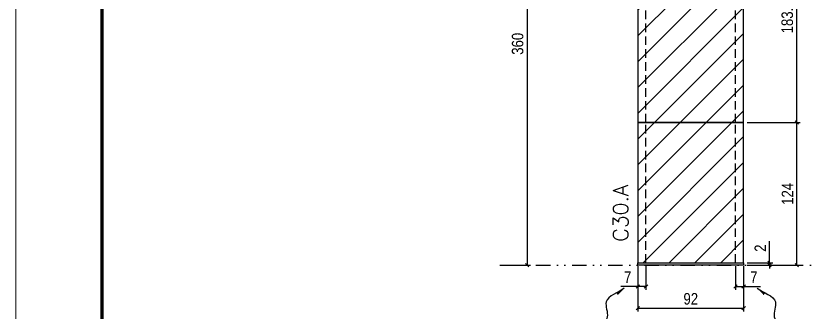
# Model space of a CAD drawing. Extents: x 2949 to 9203, y -16089 to 12527.
# Drawn here: x 4534 to 5225, y 1490 to 1748 of the extents above; entities that cross this region are included whole.
import ezdxf

# ---------------------------------------------------------------- set-up
doc = ezdxf.new("R2010")
doc.units = 0
for name, pattern in [('DASHED', [0.75, 0.5, -0.25]), ('DIVIDE2', [0.625, 0.25, -0.125, 0, -0.125, 0, -0.125]), ('HIDDEN', [0.375, 0.25, -0.125])]:
    doc.linetypes.add(name, pattern=pattern)
for name, color, linetype in [('COTA', 241, 'Continuous'), ('cotas', 4, 'Continuous'), ('Nível', 160, 'Continuous'), ('Painéis', 200, 'Continuous'), ('Sarrafo de Pressão', 42, 'HIDDEN')]:
    doc.layers.add(name, color=color, linetype=linetype)
for name, color, linetype, lineweight in [('Folhas', 255, 'Continuous', 9), ('Hachura', 251, 'Continuous', 9), ('SARRAFO DE PRESSAO', 251, 'DASHED', 9), ('Texto Seção', 7, 'Continuous', 15)]:
    doc.layers.add(name, color=color, linetype=linetype, lineweight=lineweight)
doc.styles.add('COTA TECNICA', font='techl___.ttf', dxfattribs={"height": 10})
doc.styles.add('COTA TECNICA-50', font='techl___.ttf', dxfattribs={"height": 10})
doc.styles.add('REGUA-120', font='ROMANS.shx', dxfattribs={"height": 15})
doc.styles.get("Standard").update_dxf_attribs({"font": 'arial.ttf'})
doc.dimstyles.new('COTA PAINEL-50', dxfattribs={"dimtxt": 10, "dimasz": 3, "dimexe": 3, "dimexo": 3, "dimgap": 3, "dimtad": 1, "dimdec": 1, "dimzin": 12, "dimdsep": 46, "dimtxsty": 'COTA TECNICA-50', "dimblk1": 'OBLIQUE', "dimblk2": 'OBLIQUE', "dimsah": 1, "dimcen": 0.9, "dimclrd": 4, "dimclre": 4, "dimclrt": 240, "dimadec": 1, "dimazin": 3, "dimtfac": 1, "dimtdec": 1, "dimtmove": 0, "dimatfit": 3, "dimfxl": 1, "dimtolj": 1, "dimtzin": 12, "dimarcsym": 0})
doc.dimstyles.new('PAINEL', dxfattribs={"dimtxt": 10, "dimasz": 3, "dimexe": 3, "dimexo": 3, "dimgap": 3, "dimtad": 1, "dimdec": 1, "dimzin": 12, "dimdsep": 46, "dimtxsty": 'COTA TECNICA', "dimblk1": 'OBLIQUE', "dimblk2": 'OBLIQUE', "dimsah": 1, "dimcen": 0.9, "dimclrd": 4, "dimclre": 4, "dimclrt": 240, "dimadec": 1, "dimazin": 3, "dimtfac": 1, "dimtdec": 1, "dimtmove": 0, "dimatfit": 3, "dimfxl": 1, "dimtolj": 1, "dimtzin": 12, "dimarcsym": 0})
doc.dimstyles.get("Standard").update_dxf_attribs({"dimtxt": 0.18, "dimasz": 0.18, "dimexe": 0.18, "dimexo": 0.0625, "dimgap": 0.09, "dimtad": 0, "dimtih": 1, "dimtoh": 1, "dimdec": 4, "dimzin": 0, "dimdsep": 46, "dimtxsty": 'Standard', "dimcen": 0.09, "dimadec": 0, "dimazin": 0, "dimtfac": 1, "dimtdec": 4, "dimtofl": 0, "dimtmove": 0, "dimatfit": 3, "dimfxl": 1, "dimtolj": 1, "dimtzin": 0, "dimarcsym": 0})

# ---------------------------------------------------------------- blocks, each defined once
blk = doc.blocks.new('9999999999')
at = {"layer": 'Folhas'}
blk.add_lwpolyline([(98138.98, 34190.21), (99623.98, 34190.21), (99623.98, 35240.21), (98138.98, 35240.21)], close=True, dxfattribs=at)
at = {"layer": 'Folhas', "color": 30, "const_width": 3}
blk.add_lwpolyline([(98213.98, 34230.21), (99583.98, 34230.21), (99583.98, 35200.21), (98213.98, 35200.21)], close=True, dxfattribs=at)
blk = doc.blocks.new('_Oblique')
at = {"color": 0, "linetype": 'ByBlock', "lineweight": -2}
blk.add_line((-0.5, -0.5), (0.5, 0.5), dxfattribs=at)
blk = doc.blocks.new('*D1343')
at = {"layer": 'cotas', "color": 4, "linetype": 'ByBlock', "lineweight": -2, "transparency": 16777216}
for p, q in [((4958.19, 1890.84), (4981.91, 1890.84)), ((4978.91, 1890.84), (4978.91, 1530.84)), ((4958.19, 1530.84), (4981.91, 1530.84))]:
    blk.add_line(p, q, dxfattribs=at)
at = {"layer": 'Defpoints', "color": 0, "linetype": 'ByBlock', "transparency": 16777216}
for p in [(4955.19, 1890.84), (4955.19, 1530.84), (4978.91, 1530.84)]:
    blk.add_point(p, dxfattribs=at)
at = {"layer": 'cotas', "color": 4, "linetype": 'ByBlock', "lineweight": -2, "transparency": 16777216, "xscale": 3, "yscale": 3, "zscale": 3}
for p, rotation in [((4978.91, 1890.84), 90), ((4978.91, 1530.84), 270)]:
    blk.add_blockref('_Oblique', p, dxfattribs=dict(at, rotation=rotation))
at = {"layer": 'cotas', "color": 240, "linetype": 'ByBlock', "transparency": 16777216, "insert": (4970.69, 1723.37), "char_height": 10, "attachment_point": 5, "rotation": 90, "style": 'COTA TECNICA'}
blk.add_mtext('\\A1;360', dxfattribs=at)
blk = doc.blocks.new('*D1322')
at = {"layer": 'COTA', "color": 4, "lineweight": -2, "transparency": 16777216}
for p, q in [((5075.36, 1529.84), (5075.36, 1490.39)), ((5167.36, 1529.84), (5167.36, 1490.39)), ((5075.36, 1493.39), (5167.36, 1493.39))]:
    blk.add_line(p, q, dxfattribs=at)
at = {"layer": 'Defpoints', "color": 0, "transparency": 16777216}
for p in [(5075.36, 1532.84), (5167.36, 1532.84), (5167.36, 1493.39)]:
    blk.add_point(p, dxfattribs=at)
at = {"layer": 'COTA', "color": 4, "lineweight": -2, "transparency": 16777216, "xscale": 3, "yscale": 3, "zscale": 3, "rotation": 180}
blk.add_blockref('_Oblique', (5075.36, 1493.39), dxfattribs=at)
at = {"layer": 'COTA', "color": 4, "lineweight": -2, "transparency": 16777216, "xscale": 3, "yscale": 3, "zscale": 3}
blk.add_blockref('_Oblique', (5167.36, 1493.39), dxfattribs=at)
at = {"layer": 'COTA', "color": 240, "transparency": 16777216, "insert": (5121.36, 1501.48), "char_height": 10, "attachment_point": 5, "style": 'COTA TECNICA'}
blk.add_mtext('\\A1;92', dxfattribs=at)
blk = doc.blocks.new('*D1323')
at = {"layer": 'COTA', "color": 4, "lineweight": -2, "transparency": 16777216}
for p, q in [((5170.36, 1654.84), (5216.6, 1654.84)), ((5213.6, 1530.84), (5213.6, 1654.84)), ((5170.36, 1530.84), (5216.6, 1530.84))]:
    blk.add_line(p, q, dxfattribs=at)
at = {"layer": 'Defpoints', "color": 0, "transparency": 16777216}
for p in [(5167.36, 1654.84), (5213.6, 1654.84), (5167.36, 1530.84)]:
    blk.add_point(p, dxfattribs=at)
at = {"layer": 'COTA', "color": 4, "lineweight": -2, "transparency": 16777216, "xscale": 3, "yscale": 3, "zscale": 3}
for p, rotation in [((5213.6, 1654.84), 90), ((5213.6, 1530.84), 270)]:
    blk.add_blockref('_Oblique', p, dxfattribs=dict(at, rotation=rotation))
at = {"layer": 'COTA', "color": 240, "transparency": 16777216, "insert": (5205.53, 1592.84), "char_height": 10, "attachment_point": 5, "rotation": 90, "style": 'COTA TECNICA-50'}
blk.add_mtext('\\A1;124', dxfattribs=at)
blk = doc.blocks.new('*D1324')
at = {"layer": 'COTA', "color": 4, "lineweight": -2, "transparency": 16777216}
for p, q in [((5189.89, 1532.84), (5189.89, 1551.64)), ((5170.36, 1532.84), (5192.89, 1532.84)), ((5170.36, 1530.84), (5192.89, 1530.84)), ((5189.89, 1530.84), (5189.89, 1532.84)), ((5189.89, 1530.84), (5189.89, 1527.84))]:
    blk.add_line(p, q, dxfattribs=at)
at = {"layer": 'Defpoints', "color": 0, "transparency": 16777216}
for p in [(5167.36, 1532.84), (5167.36, 1530.84), (5189.89, 1530.84)]:
    blk.add_point(p, dxfattribs=at)
at = {"layer": 'COTA', "color": 4, "lineweight": -2, "transparency": 16777216, "xscale": 3, "yscale": 3, "zscale": 3}
for p, rotation in [((5189.89, 1532.84), 270), ((5189.89, 1530.84), 90)]:
    blk.add_blockref('_Oblique', p, dxfattribs=dict(at, rotation=rotation))
at = {"layer": 'COTA', "color": 240, "transparency": 16777216, "insert": (5181.89, 1545.59), "char_height": 10, "attachment_point": 5, "rotation": 90, "style": 'COTA TECNICA-50'}
blk.add_mtext('\\A1;2', dxfattribs=at)
blk = doc.blocks.new('*D1325')
at = {"layer": 'COTA', "color": 4, "linetype": 'ByBlock', "lineweight": -2, "transparency": 16777216}
for p, q in [((5170.36, 1838.64), (5216.6, 1838.64)), ((5213.6, 1654.84), (5213.6, 1838.64)), ((5170.36, 1654.84), (5216.6, 1654.84))]:
    blk.add_line(p, q, dxfattribs=at)
at = {"layer": 'Defpoints', "color": 0, "linetype": 'ByBlock', "transparency": 16777216}
for p in [(5167.36, 1838.64), (5213.6, 1838.64), (5167.36, 1654.84)]:
    blk.add_point(p, dxfattribs=at)
at = {"layer": 'COTA', "color": 4, "linetype": 'ByBlock', "lineweight": -2, "transparency": 16777216, "xscale": 3, "yscale": 3, "zscale": 3}
for p, rotation in [((5213.6, 1838.64), 90), ((5213.6, 1654.84), 270)]:
    blk.add_blockref('_Oblique', p, dxfattribs=dict(at, rotation=rotation))
at = {"layer": 'COTA', "color": 240, "linetype": 'ByBlock', "transparency": 16777216, "insert": (5205.36, 1746.74), "char_height": 10, "attachment_point": 5, "rotation": 90, "style": 'COTA TECNICA'}
blk.add_mtext('\\A1;183.8', dxfattribs=at)
blk = doc.blocks.new('*D1337')
at = {"layer": 'COTA', "color": 4, "lineweight": -2, "transparency": 16777216}
for p, q in [((5075.36, 1527.84), (5075.36, 1509.33)), ((5082.36, 1529.84), (5082.36, 1509.33)), ((5075.36, 1512.33), (5060.63, 1512.33)), ((5082.36, 1512.33), (5075.36, 1512.33))]:
    blk.add_line(p, q, dxfattribs=at)
at = {"layer": 'Defpoints', "color": 0, "transparency": 16777216}
for p in [(5075.36, 1530.84), (5082.36, 1532.84), (5075.36, 1512.33)]:
    blk.add_point(p, dxfattribs=at)
at = {"layer": 'COTA', "color": 4, "lineweight": -2, "transparency": 16777216, "xscale": 3, "yscale": 3, "zscale": 3, "rotation": 180}
blk.add_blockref('_Oblique', (5075.36, 1512.33), dxfattribs=at)
at = {"layer": 'COTA', "color": 4, "lineweight": -2, "transparency": 16777216, "xscale": 3, "yscale": 3, "zscale": 3}
blk.add_blockref('_Oblique', (5082.36, 1512.33), dxfattribs=at)
at = {"layer": 'COTA', "color": 240, "transparency": 16777216, "insert": (5066.5, 1520.4), "char_height": 10, "attachment_point": 5, "style": 'COTA TECNICA-50'}
blk.add_mtext('\\A1;7', dxfattribs=at)
blk = doc.blocks.new('*D1338')
at = {"layer": 'COTA', "color": 4, "lineweight": -2, "transparency": 16777216}
for p, q in [((5160.36, 1529.84), (5160.36, 1509.33)), ((5167.36, 1527.84), (5167.36, 1509.33)), ((5160.36, 1512.33), (5167.36, 1512.33)), ((5167.36, 1512.33), (5182.09, 1512.33))]:
    blk.add_line(p, q, dxfattribs=at)
at = {"layer": 'Defpoints', "color": 0, "transparency": 16777216}
for p in [(5160.36, 1532.84), (5167.36, 1530.84), (5167.36, 1512.33)]:
    blk.add_point(p, dxfattribs=at)
at = {"layer": 'COTA', "color": 4, "lineweight": -2, "transparency": 16777216, "xscale": 3, "yscale": 3, "zscale": 3, "rotation": 180}
blk.add_blockref('_Oblique', (5160.36, 1512.33), dxfattribs=at)
at = {"layer": 'COTA', "color": 4, "lineweight": -2, "transparency": 16777216, "xscale": 3, "yscale": 3, "zscale": 3}
blk.add_blockref('_Oblique', (5167.36, 1512.33), dxfattribs=at)
at = {"layer": 'COTA', "color": 240, "transparency": 16777216, "insert": (5176.23, 1520.4), "char_height": 10, "attachment_point": 5, "style": 'COTA TECNICA-50'}
blk.add_mtext('\\A1;7', dxfattribs=at)

msp = doc.modelspace()

# ---------------------------------------------------------------- hatches: boundary and pattern name
at = {"layer": 'Hachura'}
h = msp.add_hatch(dxfattribs=at)
h.set_pattern_fill('ANSI31', color=256, scale=5)
h.paths.add_polyline_path([(5167.36, 1838.64), (5075.36, 1838.64), (5075.36, 1654.84), (5167.36, 1654.84)])
h = msp.add_hatch(dxfattribs=at)
h.set_pattern_fill('ANSI31', color=256, scale=5)
h.paths.add_polyline_path([(5167.36, 1654.84), (5075.36, 1654.84), (5075.36, 1532.84), (5167.36, 1532.84)])

# ---------------------------------------------------------------- linework, layer by layer
at = {"layer": 'Nível', "color": 4, "linetype": 'DIVIDE2', "ltscale": 50}
msp.add_line((4955.19, 1530.84), (5965.53, 1530.84), dxfattribs=at)
at = {"layer": 'Painéis'}
for points in [[(5075.36, 1654.84), (5167.36, 1654.84), (5167.36, 1838.64), (5075.36, 1838.64)], [(5075.36, 1532.84), (5167.36, 1532.84), (5167.36, 1654.84), (5075.36, 1654.84)], [(5075.36, 1532.84), (5167.36, 1532.84), (5167.36, 1530.84), (5075.36, 1530.84)]]:
    msp.add_lwpolyline(points, close=True, dxfattribs=at)
at = {"layer": 'Sarrafo de Pressão', "ltscale": 30}
for p, q in [((5082.36, 1654.84), (5082.36, 1838.64)), ((5160.36, 1654.84), (5160.36, 1838.64)), ((5082.36, 1532.84), (5082.36, 1654.84)), ((5160.36, 1532.84), (5160.36, 1654.84))]:
    msp.add_line(p, q, dxfattribs=at)

# ---------------------------------------------------------------- block references
at = {"layer": 'SARRAFO DE PRESSAO', "color": 6, "linetype": 'ByBlock'}
msp.add_blockref('9999999999', (-93604.94, -33050.65), dxfattribs=at)

# ---------------------------------------------------------------- texts
at = {"layer": 'Texto Seção', "insert": (5066.82, 1551.31), "char_height": 13, "width": 285.3299, "attachment_point": 7, "rotation": 90, "style": 'REGUA-120'}
msp.add_mtext('C30.A', dxfattribs=at)

# ---------------------------------------------------------------- dimensions: what is measured, and where the dimension line sits
at = {"layer": 'COTA', "linetype": 'ByBlock'}
dim = msp.add_linear_dim(base=(5213.6, 1838.64), p1=(5167.36, 1654.84), p2=(5167.36, 1838.64), angle=90, dimstyle='PAINEL', override={"dimtmove": 1}, dxfattribs=at)
dim.commit()
dim.dimension.update_dxf_attribs({"geometry": '*D1325', "text_midpoint": (5205.36, 1746.74)})
at = {"layer": 'COTA'}
for base, p1, p2, angle, picture, middle in [((5213.6, 1654.84), (5167.36, 1530.84), (5167.36, 1654.84), 90, '*D1323', (5205.53, 1592.84)), ((5075.36, 1512.33), (5082.36, 1532.84), (5075.36, 1530.84), 180, '*D1337', (5066.5, 1520.4))]:
    dim = msp.add_linear_dim(base=base, p1=p1, p2=p2, angle=angle, dimstyle='COTA PAINEL-50', dxfattribs=at)
    dim.commit()
    dim.dimension.update_dxf_attribs({"geometry": picture, "text_midpoint": middle})
dim = msp.add_linear_dim(base=(5189.89, 1530.84), p1=(5167.36, 1532.84), p2=(5167.36, 1530.84), angle=90, dimstyle='COTA PAINEL-50', dxfattribs=at)
dim.commit()
dim.dimension.update_dxf_attribs({"geometry": '*D1324', "text_midpoint": (5189.89, 1545.59), "dimtype": 160})
dim = msp.add_linear_dim(base=(5167.36, 1493.39), p1=(5075.36, 1532.84), p2=(5167.36, 1532.84), dimstyle='PAINEL', override={"dimarcsym": 2}, dxfattribs=at)
dim.commit()
dim.dimension.update_dxf_attribs({"geometry": '*D1322', "text_midpoint": (5121.36, 1501.48)})
dim = msp.add_linear_dim(base=(5167.36, 1512.33), p1=(5160.36, 1532.84), p2=(5167.36, 1530.84), dimstyle='COTA PAINEL-50', dxfattribs=at)
dim.commit()
dim.dimension.update_dxf_attribs({"geometry": '*D1338', "text_midpoint": (5176.23, 1520.4)})
at = {"layer": 'cotas', "linetype": 'ByBlock'}
dim = msp.add_linear_dim(base=(4978.91, 1530.84), p1=(4955.19, 1890.84), p2=(4955.19, 1530.84), angle=90, dimstyle='PAINEL', dxfattribs=at)
dim.commit()
dim.dimension.update_dxf_attribs({"geometry": '*D1343', "text_midpoint": (4978.91, 1723.37), "dimtype": 160})

# ---------------------------------------------------------------- leaders
at = {"layer": 'COTA', "path_type": 1}
for points in [[(5063.53, 1510.66), (5047.75, 1498.83), (5048.67, 1485.82), (5043.12, 1476.04)], [(5179.19, 1510.66), (5194.98, 1498.83), (5194.05, 1485.82), (5199.6, 1476.04)]]:
    msp.add_leader(points, dimstyle='Standard', override={"dimasz": 8}, dxfattribs=at)

doc.saveas('drawing.dxf')
